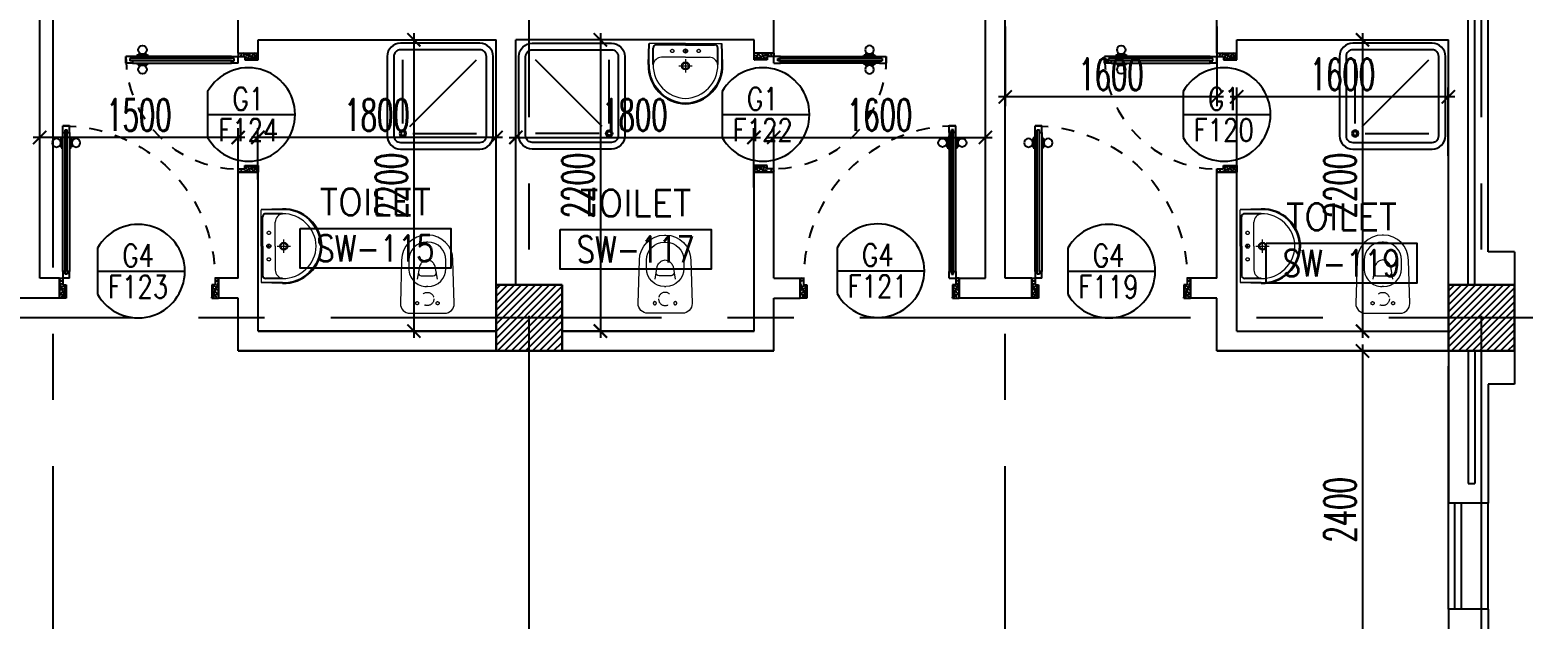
# Model space of a CAD drawing. Extents: x 276011.4 to 276105.3, y 57291.9 to 57371.4.
# Drawn here: x 276083.84 to 276095.13, y 57348.11 to 57352.56 of the extents above; entities that cross this region are included whole.
import ezdxf
from ezdxf.enums import TextEntityAlignment as Align

# ---------------------------------------------------------------- set-up
doc = ezdxf.new("R2010")
doc.units = 0
doc.header["$MEASUREMENT"] = 0
doc.header["$PDMODE"] = 34
for name, pattern in [('CENTERX2', [4, 2.5, -0.5, 0.5, -0.5]), ('DASHED', [0.75, 0.5, -0.25]), ('HIDDEN', [0.375, 0.25, -0.125]), ('HIDDEN2', [0.1875, 0.125, -0.0625])]:
    doc.linetypes.add(name, pattern=pattern)
doc.layers.get('0').update_dxf_attribs({"linetype": 'CONTINUOUS'})
doc.layers.get('DEFPOINTS').update_dxf_attribs({"linetype": 'CONTINUOUS'})
for name, color, linetype in [('AX-DIM', 4, 'CONTINUOUS'), ('AXES', 11, 'CENTERX2'), ('COL', 5, 'CONTINUOUS'), ('DIM', 4, 'CONTINUOUS'), ('DOOR', 7, 'CONTINUOUS'), ('DOOR-CR', 2, 'CONTINUOUS'), ('DOOR-NO', 3, 'CONTINUOUS'), ('FIX', 3, 'CONTINUOUS'), ('HAT', 8, 'CONTINUOUS'), ('INSUL', 4, 'CONTINUOUS'), ('RM-BOX', 4, 'CONTINUOUS'), ('RM-NAME', 2, 'CONTINUOUS'), ('RM-NO', 2, 'CONTINUOUS'), ('WALL', 2, 'CONTINUOUS'), ('WIN', 3, 'CONTINUOUS')]:
    doc.layers.add(name, color=color, linetype=linetype)
doc.styles.add('ROMANS', font='ROMANS.shx', dxfattribs={"width": 0.6})
doc.dimstyles.new('STANDARD in', dxfattribs={"dimtxt": 0.24, "dimasz": 0.1, "dimexe": 0.07, "dimexo": 0.05, "dimgap": 0.05, "dimtad": 1, "dimdec": 0, "dimlfac": 1000, "dimzin": 0, "dimdsep": 46, "dimtxsty": 'ROMANS', "dimblk": 'ARCHTICK', "dimcen": 0.05, "dimdle": 0.05, "dimclrd": 4, "dimclre": 4, "dimclrt": 2, "dimadec": 0, "dimazin": 0, "dimtfac": 1, "dimtdec": 0, "dimtmove": 2, "dimatfit": 3, "dimfxl": 0, "dimtolj": 1, "dimtzin": 0, "dimarcsym": 0})

# ---------------------------------------------------------------- blocks, each defined once
blk = doc.blocks.new('_ARCHTICK')
at = {"color": 0, "linetype": 'ByBlock', "const_width": 0.15}
blk.add_lwpolyline([(-0.5, -0.5), (0.5, 0.5)], dxfattribs=at)
blk = doc.blocks.new('*D595')
at = {"layer": 'AX-DIM', "color": 4, "lineweight": -2, "ltscale": 0.3}
for p, q in [((276095.015, 57370.011), (276100.34, 57370.011)), ((276095.065, 57369.361), (276095.065, 57370.081)), ((276100.29, 57333.883), (276100.29, 57370.081))]:
    blk.add_line(p, q, dxfattribs=at)
at = {"layer": 'DEFPOINTS', "color": 0, "ltscale": 0.3}
for p in [(276100.29, 57370.011), (276095.065, 57369.311), (276100.29, 57333.833)]:
    blk.add_point(p, dxfattribs=at)
at = {"layer": 'AX-DIM', "color": 4, "lineweight": -2, "ltscale": 0.3, "xscale": 0.1, "yscale": 0.1, "zscale": 0.1, "rotation": 180}
blk.add_blockref('_ARCHTICK', (276095.065, 57370.011), dxfattribs=at)
at = {"layer": 'AX-DIM', "color": 4, "lineweight": -2, "ltscale": 0.3, "xscale": 0.1, "yscale": 0.1, "zscale": 0.1}
blk.add_blockref('_ARCHTICK', (276100.29, 57370.011), dxfattribs=at)
at = {"layer": 'AX-DIM', "color": 2, "ltscale": 0.3, "insert": (276097.678, 57370.181), "char_height": 0.24, "attachment_point": 5, "style": 'ROMANS'}
blk.add_mtext('\\A1;5225', dxfattribs=at)
blk = doc.blocks.new('*D593')
at = {"layer": 'AX-DIM', "color": 4, "lineweight": -2, "ltscale": 0.3}
for p, q in [((276095.115, 57357.833), (276103.985, 57357.833)), ((276103.915, 57357.883), (276103.915, 57298.463)), ((276095.115, 57298.513), (276103.985, 57298.513))]:
    blk.add_line(p, q, dxfattribs=at)
at = {"layer": 'DEFPOINTS', "color": 0, "ltscale": 0.3}
for p in [(276095.065, 57357.833), (276095.065, 57298.513), (276103.915, 57298.513)]:
    blk.add_point(p, dxfattribs=at)
at = {"layer": 'AX-DIM', "color": 4, "lineweight": -2, "ltscale": 0.3, "xscale": 0.1, "yscale": 0.1, "zscale": 0.1}
for p, rotation in [((276103.915, 57357.833), 90), ((276103.915, 57298.513), 270)]:
    blk.add_blockref('_ARCHTICK', p, dxfattribs=dict(at, rotation=rotation))
at = {"layer": 'AX-DIM', "color": 2, "ltscale": 0.3, "insert": (276103.745, 57328.173), "char_height": 0.24, "attachment_point": 5, "rotation": 90, "style": 'ROMANS'}
blk.add_mtext('\\A1;59320', dxfattribs=at)
blk = doc.blocks.new('*X55')
at = {"color": 0}
for p, q in [((245929, 169932), (246386, 170390)), ((245929, 169985), (246333, 170390)), ((245929, 170038), (246280, 170390)), ((245929, 170091), (246227, 170390)), ((245929, 170144), (246174, 170390)), ((245929, 170197), (246121, 170390)), ((245929, 170250), (246068, 170390)), ((245929, 170303), (246015, 170390)), ((245929, 170357), (245962, 170390)), ((245939, 169890), (246429, 170379)), ((245992, 169890), (246429, 170326)), ((246045, 169890), (246429, 170273)), ((246098, 169890), (246429, 170220)), ((246151, 169890), (246429, 170167)), ((246204, 169890), (246429, 170114)), ((246257, 169890), (246429, 170061)), ((246310, 169890), (246429, 170008)), ((246363, 169890), (246429, 169955)), ((246416, 169890), (246429, 169902))]:
    blk.add_line(p, q, dxfattribs=at)
blk = doc.blocks.new('COL50')
at = {"layer": 'COL'}
blk.add_lwpolyline([(-250, 250), (-250, -250), (250, -250), (250, 250)], close=True, dxfattribs=at)
blk = doc.blocks.new('*X56')
at = {"color": 0}
for p, q in [((253129, 169920), (253599, 170390)), ((253129, 169973), (253545, 170390)), ((253129, 170026), (253492, 170390)), ((253129, 170079), (253439, 170390)), ((253129, 170132), (253386, 170390)), ((253129, 170185), (253333, 170390)), ((253129, 170238), (253280, 170390)), ((253129, 170291), (253227, 170390)), ((253129, 170344), (253174, 170390)), ((253152, 169890), (253629, 170367)), ((253205, 169890), (253629, 170314)), ((253258, 169890), (253629, 170261)), ((253311, 169890), (253629, 170208)), ((253364, 169890), (253629, 170155)), ((253417, 169890), (253629, 170102)), ((253470, 169890), (253629, 170049)), ((253523, 169890), (253629, 169996)), ((253576, 169890), (253629, 169942))]:
    blk.add_line(p, q, dxfattribs=at)
blk = doc.blocks.new('DOOR100')
at = {"layer": 'DOOR', "color": 0, "linetype": 'ByBlock'}
for p, q in [((-25, 1300), (-75, 1300)), ((-75, 1300), (-25, 1300)), ((-75, 1250), (-75, 1300)), ((-58, 1250), (-75, 1250)), ((-42, 1270), (-58, 1270)), ((-58, 1250), (-58, 1270)), ((-42, 1250), (-42, 1270)), ((-25, 1250), (-42, 1250)), ((-25, 1250), (-25, 1300)), ((-82, 1205), (-91, 1205)), ((-91, 1205), (-91, 1140)), ((-82, 1140), (-91, 1140)), ((-75, 1218), (-82, 1218)), ((-82, 1128), (-82, 1218)), ((-82, 1205), (-82, 1140)), ((-25, 1218), (-18, 1218)), ((-18, 1128), (-18, 1218)), ((-18, 1205), (-9, 1205)), ((-18, 1205), (-18, 1140)), ((-18, 1140), (-9, 1140)), ((-9, 1205), (-9, 1140)), ((-75, 1128), (-82, 1128)), ((-25, 1128), (-18, 1128)), ((-1200, 0), (-1200, 150)), ((-1200, 150), (-1175, 150)), ((-1200, 150), (-1200, 0)), ((-1175, 150), (-1175, 100)), ((-75, 200), (-58, 200)), ((-75, 150), (-75, 200)), ((-75, 150), (-25, 150)), ((-58, 200), (-58, 180)), ((-58, 180), (-42, 180)), ((-42, 200), (-25, 200)), ((-42, 180), (-42, 200)), ((-25, 200), (-25, 150)), ((0, 150), (-25, 150)), ((-25, 150), (-25, 100)), ((0, 150), (0, 0)), ((-1150, 0), (-1200, 0)), ((-1175, 100), (-1150, 100)), ((-1150, 100), (-1150, 0)), ((-50, 100), (-50, 0)), ((-25, 100), (-50, 100)), ((-50, 0), (0, 0))]:
    blk.add_line(p, q, dxfattribs=at)
at = {"layer": 'DOOR', "linetype": 'ByBlock'}
for p, q in [((-75, 1250), (-75, 200)), ((-58, 200), (-58, 1250)), ((-42, 200), (-42, 1250)), ((-25, 200), (-25, 1250)), ((0, 0), (0, 150))]:
    blk.add_line(p, q, dxfattribs=at)
at = {"layer": 'DOOR', "color": 9, "linetype": 'ByBlock'}
for p, q in [((-1150, 0), (-1200, 114)), ((-50, 0), (0, 114)), ((-1150, 0), (-1200, 40)), ((-1150, 0), (-1163, 100)), ((-50, 0), (-37, 100)), ((-50, 0), (0, 40))]:
    blk.add_line(p, q, dxfattribs=at)
at = {"layer": 'DOOR', "color": 0, "linetype": 'ByBlock'}
for centre in [(-124, 1173), (24, 1173)]:
    blk.add_circle(centre, 32.4, dxfattribs=at)
at = {"layer": 'DOOR', "linetype": 'HIDDEN', "ltscale": 0.5}
blk.add_arc((-25, 150), 1150, 90, 180.0001, dxfattribs=at)
at = {"layer": 'DOOR', "color": 9, "linetype": 'ByBlock'}
for centre, radius, start, end in [((-1150, 0), 154, 103.7142, 108.8947), ((-1150, 0), 134, 100.72, 111.8402), ((-50, 0), 134, 68.1598, 79.28), ((-50, 0), 154, 71.1053, 76.2858), ((-1150, 0), 94.4, 90, 121.9818), ((-1150, 0), 74.4, 90, 132.2236), ((-1150, 0), 54.4, 90, 156.7926), ((-1150, 0), 34.4, 90, 180), ((-1150, 0), 14.4, 90, 180), ((-50, 0), 94.4, 58.0182, 90), ((-50, 0), 74.4, 47.7764, 90), ((-50, 0), 54.4, 23.2074, 90), ((-50, 0), 34.4, 0, 90), ((-50, 0), 14.4, 0, 90), ((-50, 0), 114, 64.0838, 77.3774)]:
    blk.add_arc(centre, radius, start, end, dxfattribs=at)
blk = doc.blocks.new('DOOR90')
at = {"layer": 'DOOR', "color": 0, "linetype": 'ByBlock'}
for p, q in [((-150, 0), (-150, -25)), ((-150, 0), (0, 0)), ((0, -50), (0, 0)), ((-1000, -25), (-1000, -75)), ((-1000, -75), (-1000, -25)), ((-950, -25), (-1000, -25)), ((-950, -75), (-1000, -75)), ((-970, -42), (-970, -58)), ((-950, -42), (-970, -42)), ((-950, -58), (-970, -58)), ((-950, -25), (-950, -42)), ((-950, -58), (-950, -75)), ((-918, -25), (-918, -18)), ((-828, -18), (-918, -18)), ((-918, -75), (-918, -82)), ((-828, -82), (-918, -82)), ((-905, -18), (-905, -9)), ((-905, -9), (-840, -9)), ((-905, -18), (-840, -18)), ((-905, -82), (-905, -91)), ((-905, -82), (-840, -82)), ((-905, -91), (-840, -91)), ((-840, -18), (-840, -9)), ((-840, -82), (-840, -91)), ((-828, -25), (-828, -18)), ((-828, -75), (-828, -82)), ((-200, -42), (-200, -25)), ((-200, -25), (-150, -25)), ((-180, -42), (-200, -42)), ((-200, -75), (-200, -58)), ((-200, -58), (-180, -58)), ((-150, -75), (-200, -75)), ((-180, -58), (-180, -42)), ((-150, -75), (-150, -25)), ((-150, -25), (-100, -25)), ((-100, -25), (-100, -50)), ((-100, -50), (0, -50)), ((-150, -900), (-150, -875)), ((-150, -875), (-100, -875)), ((0, -900), (-150, -900)), ((-150, -900), (0, -900)), ((-100, -850), (0, -850)), ((-100, -875), (-100, -850)), ((0, -850), (0, -900))]:
    blk.add_line(p, q, dxfattribs=at)
at = {"layer": 'DOOR', "color": 9, "linetype": 'ByBlock'}
for p, q in [((0, -50), (-114, 0)), ((0, -50), (-40, 0)), ((0, -50), (-100, -37)), ((0, -850), (-114, -900)), ((0, -850), (-100, -863)), ((0, -850), (-40, -900))]:
    blk.add_line(p, q, dxfattribs=at)
at = {"layer": 'DOOR', "linetype": 'ByBlock'}
for p, q in [((-200, -25), (-950, -25)), ((-200, -42), (-950, -42)), ((-200, -58), (-950, -58)), ((-950, -75), (-200, -75))]:
    blk.add_line(p, q, dxfattribs=at)
at = {"layer": 'DOOR', "color": 0, "linetype": 'ByBlock'}
for centre in [(-873, 24), (-873, -124)]:
    blk.add_circle(centre, 32.4, dxfattribs=at)
at = {"layer": 'DOOR', "color": 9, "linetype": 'ByBlock'}
for centre, radius, start, end in [((0, -50), 154, 161.1053, 166.2858), ((0, -50), 134, 158.1598, 169.28), ((0, -50), 94.4, 148.0182, 180), ((0, -50), 74.4, 137.7764, 180), ((0, -50), 114, 154.0838, 167.3774), ((0, -50), 54.4, 113.2074, 180), ((0, -50), 34.4, 90, 180), ((0, -50), 14.4, 90, 180), ((0, -850), 154, 193.7142, 198.8947), ((0, -850), 134, 190.72, 201.8402), ((0, -850), 94.4, 180, 211.9818), ((0, -850), 74.4, 180, 222.2236), ((0, -850), 54.4, 180, 246.7926), ((0, -850), 34.4, 180, 270), ((0, -850), 14.4, 180, 270)]:
    blk.add_arc(centre, radius, start, end, dxfattribs=at)
at = {"layer": 'DOOR', "linetype": 'HIDDEN', "ltscale": 0.5}
blk.add_arc((-150, -25), 850, 180, 270, dxfattribs=at)
blk = doc.blocks.new('DD1')
at = {"layer": 'DOOR-CR'}
blk.add_line((-308, 0), (353, 0), dxfattribs=at)
blk.add_lwpolyline([(-308, -173, 3.820224), (-308, 173)], format="xyb", close=True, dxfattribs=at)
at = {"layer": 'DOOR-NO', "color": 255, "style": 'ROMANS', "width": 0.8}
for tag, p in [('G', (0, 184)), ('000', (0, -141))]:
    blk.add_attdef(tag, text='', height=204, dxfattribs=at).set_placement(p, align=Align.MIDDLE)
blk = doc.blocks.new('RM1')
at = {"layer": 'RM-BOX'}
blk.add_lwpolyline([(570, -200), (-570, -200), (-570, -500), (570, -500)], close=True, dxfattribs=at)
at = {"layer": 'RM-NAME', "style": 'ROMANS'}
for tag, p in [('ROOMNAME1', (0, 324)), ('ROOMNAME2', (0, 0))]:
    blk.add_attdef(tag, text='', height=200, dxfattribs=at).set_placement(p, align=Align.MIDDLE)
at = {"layer": 'RM-NO', "style": 'ROMANS', "width": 0.8}
blk.add_attdef('ROOMNO', text='', height=200, dxfattribs=at).set_placement((0, -350), align=Align.MIDDLE)
blk = doc.blocks.new('*D447')
at = {"layer": 'DEFPOINTS', "color": 0, "linetype": 'ByBlock', "ltscale": 0.3}
for p in [(276086.465, 57352.483), (276086.328, 57350.283), (276086.744, 57350.283)]:
    blk.add_point(p, dxfattribs=at)
at = {"layer": 'DIM', "color": 4, "linetype": 'ByBlock', "lineweight": -2, "ltscale": 0.3}
for p, q in [((276086.744, 57352.533), (276086.744, 57350.233)), ((276086.515, 57352.483), (276086.814, 57352.483)), ((276086.378, 57350.283), (276086.814, 57350.283))]:
    blk.add_line(p, q, dxfattribs=at)
at = {"layer": 'DIM', "color": 4, "linetype": 'ByBlock', "lineweight": -2, "ltscale": 0.3, "xscale": 0.1, "yscale": 0.1, "zscale": 0.1}
for p, rotation in [((276086.744, 57352.483), 90), ((276086.744, 57350.283), 270)]:
    blk.add_blockref('_ARCHTICK', p, dxfattribs=dict(at, rotation=rotation))
at = {"layer": 'DIM', "color": 2, "linetype": 'ByBlock', "ltscale": 0.3, "insert": (276086.574, 57351.383), "char_height": 0.24, "attachment_point": 5, "rotation": 90, "style": 'ROMANS'}
blk.add_mtext('\\A1;2200', dxfattribs=at)
blk = doc.blocks.new('*D446')
at = {"layer": 'DEFPOINTS', "color": 0, "linetype": 'ByBlock', "ltscale": 0.3}
for p in [(276085.565, 57351.746), (276085.565, 57351.378), (276087.365, 57351.378)]:
    blk.add_point(p, dxfattribs=at)
at = {"layer": 'DIM', "color": 4, "linetype": 'ByBlock', "lineweight": -2, "ltscale": 0.3}
for p, q in [((276087.415, 57351.746), (276085.515, 57351.746)), ((276085.565, 57351.428), (276085.565, 57351.816)), ((276087.365, 57351.428), (276087.365, 57351.816))]:
    blk.add_line(p, q, dxfattribs=at)
at = {"layer": 'DIM', "color": 4, "linetype": 'ByBlock', "lineweight": -2, "ltscale": 0.3, "xscale": 0.1, "yscale": 0.1, "zscale": 0.1, "rotation": 180}
blk.add_blockref('_ARCHTICK', (276085.565, 57351.746), dxfattribs=at)
at = {"layer": 'DIM', "color": 4, "linetype": 'ByBlock', "lineweight": -2, "ltscale": 0.3, "xscale": 0.1, "yscale": 0.1, "zscale": 0.1}
blk.add_blockref('_ARCHTICK', (276087.365, 57351.746), dxfattribs=at)
at = {"layer": 'DIM', "color": 2, "linetype": 'ByBlock', "ltscale": 0.3, "insert": (276086.465, 57351.916), "char_height": 0.24, "attachment_point": 5, "style": 'ROMANS'}
blk.add_mtext('\\A1;1800', dxfattribs=at)
blk = doc.blocks.new('*D445')
at = {"layer": 'DEFPOINTS', "color": 0, "linetype": 'ByBlock', "ltscale": 0.3}
for p in [(276083.915, 57351.745), (276083.915, 57351.342), (276085.415, 57351.342)]:
    blk.add_point(p, dxfattribs=at)
at = {"layer": 'DIM', "color": 4, "linetype": 'ByBlock', "lineweight": -2, "ltscale": 0.3}
for p, q in [((276085.465, 57351.745), (276083.865, 57351.745)), ((276083.915, 57351.392), (276083.915, 57351.815)), ((276085.415, 57351.392), (276085.415, 57351.815))]:
    blk.add_line(p, q, dxfattribs=at)
at = {"layer": 'DIM', "color": 4, "linetype": 'ByBlock', "lineweight": -2, "ltscale": 0.3, "xscale": 0.1, "yscale": 0.1, "zscale": 0.1, "rotation": 180}
blk.add_blockref('_ARCHTICK', (276083.915, 57351.745), dxfattribs=at)
at = {"layer": 'DIM', "color": 4, "linetype": 'ByBlock', "lineweight": -2, "ltscale": 0.3, "xscale": 0.1, "yscale": 0.1, "zscale": 0.1}
blk.add_blockref('_ARCHTICK', (276085.415, 57351.745), dxfattribs=at)
at = {"layer": 'DIM', "color": 2, "linetype": 'ByBlock', "ltscale": 0.3, "insert": (276084.665, 57351.915), "char_height": 0.24, "attachment_point": 5, "style": 'ROMANS'}
blk.add_mtext('\\A1;1500', dxfattribs=at)
blk = doc.blocks.new('*D442')
at = {"layer": 'DEFPOINTS', "color": 0, "linetype": 'ByBlock', "ltscale": 0.3}
for p in [(276089.315, 57352.483), (276088.154, 57350.283), (276089.315, 57350.283)]:
    blk.add_point(p, dxfattribs=at)
at = {"layer": 'DIM', "color": 4, "linetype": 'ByBlock', "lineweight": -2, "ltscale": 0.3}
for p, q in [((276088.154, 57352.533), (276088.154, 57350.233)), ((276089.265, 57352.483), (276088.084, 57352.483)), ((276089.265, 57350.283), (276088.084, 57350.283))]:
    blk.add_line(p, q, dxfattribs=at)
at = {"layer": 'DIM', "color": 4, "linetype": 'ByBlock', "lineweight": -2, "ltscale": 0.3, "xscale": 0.1, "yscale": 0.1, "zscale": 0.1}
for p, rotation in [((276088.154, 57352.483), 90), ((276088.154, 57350.283), 270)]:
    blk.add_blockref('_ARCHTICK', p, dxfattribs=dict(at, rotation=rotation))
at = {"layer": 'DIM', "color": 2, "linetype": 'ByBlock', "ltscale": 0.3, "insert": (276087.984, 57351.383), "char_height": 0.24, "attachment_point": 5, "rotation": 90, "style": 'ROMANS'}
blk.add_mtext('\\A1;2200', dxfattribs=at)
blk = doc.blocks.new('*D441')
at = {"layer": 'DEFPOINTS', "color": 0, "linetype": 'ByBlock', "ltscale": 0.3}
for p in [(276089.315, 57351.746), (276087.515, 57351.317), (276089.315, 57351.317)]:
    blk.add_point(p, dxfattribs=at)
at = {"layer": 'DIM', "color": 4, "linetype": 'ByBlock', "lineweight": -2, "ltscale": 0.3}
for p, q in [((276087.465, 57351.746), (276089.365, 57351.746)), ((276087.515, 57351.367), (276087.515, 57351.816)), ((276089.315, 57351.367), (276089.315, 57351.816))]:
    blk.add_line(p, q, dxfattribs=at)
at = {"layer": 'DIM', "color": 4, "linetype": 'ByBlock', "lineweight": -2, "ltscale": 0.3, "xscale": 0.1, "yscale": 0.1, "zscale": 0.1, "rotation": 180}
blk.add_blockref('_ARCHTICK', (276087.515, 57351.746), dxfattribs=at)
at = {"layer": 'DIM', "color": 4, "linetype": 'ByBlock', "lineweight": -2, "ltscale": 0.3, "xscale": 0.1, "yscale": 0.1, "zscale": 0.1}
blk.add_blockref('_ARCHTICK', (276089.315, 57351.746), dxfattribs=at)
at = {"layer": 'DIM', "color": 2, "linetype": 'ByBlock', "ltscale": 0.3, "insert": (276088.415, 57351.916), "char_height": 0.24, "attachment_point": 5, "style": 'ROMANS'}
blk.add_mtext('\\A1;1800', dxfattribs=at)
blk = doc.blocks.new('*D440')
at = {"layer": 'DEFPOINTS', "color": 0, "linetype": 'ByBlock', "ltscale": 0.3}
for p in [(276091.065, 57351.746), (276089.465, 57351.353), (276091.065, 57351.353)]:
    blk.add_point(p, dxfattribs=at)
at = {"layer": 'DIM', "color": 4, "linetype": 'ByBlock', "lineweight": -2, "ltscale": 0.3}
for p, q in [((276089.415, 57351.746), (276091.115, 57351.746)), ((276089.465, 57351.403), (276089.465, 57351.816)), ((276091.065, 57351.403), (276091.065, 57351.816))]:
    blk.add_line(p, q, dxfattribs=at)
at = {"layer": 'DIM', "color": 4, "linetype": 'ByBlock', "lineweight": -2, "ltscale": 0.3, "xscale": 0.1, "yscale": 0.1, "zscale": 0.1, "rotation": 180}
blk.add_blockref('_ARCHTICK', (276089.465, 57351.746), dxfattribs=at)
at = {"layer": 'DIM', "color": 4, "linetype": 'ByBlock', "lineweight": -2, "ltscale": 0.3, "xscale": 0.1, "yscale": 0.1, "zscale": 0.1}
blk.add_blockref('_ARCHTICK', (276091.065, 57351.746), dxfattribs=at)
at = {"layer": 'DIM', "color": 2, "linetype": 'ByBlock', "ltscale": 0.3, "insert": (276090.265, 57351.916), "char_height": 0.24, "attachment_point": 5, "style": 'ROMANS'}
blk.add_mtext('\\A1;1600', dxfattribs=at)
blk = doc.blocks.new('*D437')
at = {"layer": 'DEFPOINTS', "color": 0, "linetype": 'ByBlock', "ltscale": 0.3}
for p in [(276093.542, 57352.483), (276093.454, 57350.283), (276093.916, 57350.283)]:
    blk.add_point(p, dxfattribs=at)
at = {"layer": 'DIM', "color": 4, "linetype": 'ByBlock', "lineweight": -2, "ltscale": 0.3}
for p, q in [((276093.916, 57352.533), (276093.916, 57350.233)), ((276093.592, 57352.483), (276093.986, 57352.483)), ((276093.504, 57350.283), (276093.986, 57350.283))]:
    blk.add_line(p, q, dxfattribs=at)
at = {"layer": 'DIM', "color": 4, "linetype": 'ByBlock', "lineweight": -2, "ltscale": 0.3, "xscale": 0.1, "yscale": 0.1, "zscale": 0.1}
for p, rotation in [((276093.916, 57352.483), 90), ((276093.916, 57350.283), 270)]:
    blk.add_blockref('_ARCHTICK', p, dxfattribs=dict(at, rotation=rotation))
at = {"layer": 'DIM', "color": 2, "linetype": 'ByBlock', "ltscale": 0.3, "insert": (276093.746, 57351.383), "char_height": 0.24, "attachment_point": 5, "rotation": 90, "style": 'ROMANS'}
blk.add_mtext('\\A1;2200', dxfattribs=at)
blk = doc.blocks.new('*D436')
at = {"layer": 'DEFPOINTS', "color": 0, "linetype": 'ByBlock', "ltscale": 0.3}
for p in [(276092.965, 57352.052), (276094.565, 57351.558), (276092.965, 57351.382)]:
    blk.add_point(p, dxfattribs=at)
at = {"layer": 'DIM', "color": 4, "linetype": 'ByBlock', "lineweight": -2, "ltscale": 0.3}
for p, q in [((276094.615, 57352.052), (276092.915, 57352.052)), ((276092.965, 57351.432), (276092.965, 57352.122)), ((276094.565, 57351.608), (276094.565, 57352.122))]:
    blk.add_line(p, q, dxfattribs=at)
at = {"layer": 'DIM', "color": 4, "linetype": 'ByBlock', "lineweight": -2, "ltscale": 0.3, "xscale": 0.1, "yscale": 0.1, "zscale": 0.1, "rotation": 180}
blk.add_blockref('_ARCHTICK', (276092.965, 57352.052), dxfattribs=at)
at = {"layer": 'DIM', "color": 4, "linetype": 'ByBlock', "lineweight": -2, "ltscale": 0.3, "xscale": 0.1, "yscale": 0.1, "zscale": 0.1}
blk.add_blockref('_ARCHTICK', (276094.565, 57352.052), dxfattribs=at)
at = {"layer": 'DIM', "color": 2, "linetype": 'ByBlock', "ltscale": 0.3, "insert": (276093.765, 57352.222), "char_height": 0.24, "attachment_point": 5, "style": 'ROMANS'}
blk.add_mtext('\\A1;1600', dxfattribs=at)
blk = doc.blocks.new('*D435')
at = {"layer": 'DEFPOINTS', "color": 0, "linetype": 'ByBlock', "ltscale": 0.3}
for p in [(276091.215, 57352.633), (276092.815, 57352.633), (276091.215, 57352.052)]:
    blk.add_point(p, dxfattribs=at)
at = {"layer": 'DIM', "color": 4, "linetype": 'ByBlock', "lineweight": -2, "ltscale": 0.3}
for p, q in [((276091.215, 57352.583), (276091.215, 57351.982)), ((276092.815, 57352.583), (276092.815, 57351.982)), ((276092.865, 57352.052), (276091.165, 57352.052))]:
    blk.add_line(p, q, dxfattribs=at)
at = {"layer": 'DIM', "color": 4, "linetype": 'ByBlock', "lineweight": -2, "ltscale": 0.3, "xscale": 0.1, "yscale": 0.1, "zscale": 0.1, "rotation": 180}
blk.add_blockref('_ARCHTICK', (276091.215, 57352.052), dxfattribs=at)
at = {"layer": 'DIM', "color": 4, "linetype": 'ByBlock', "lineweight": -2, "ltscale": 0.3, "xscale": 0.1, "yscale": 0.1, "zscale": 0.1}
blk.add_blockref('_ARCHTICK', (276092.815, 57352.052), dxfattribs=at)
at = {"layer": 'DIM', "color": 2, "linetype": 'ByBlock', "ltscale": 0.3, "insert": (276092.015, 57352.222), "char_height": 0.24, "attachment_point": 5, "style": 'ROMANS'}
blk.add_mtext('\\A1;1600', dxfattribs=at)
blk = doc.blocks.new('*D434')
at = {"layer": 'DEFPOINTS', "color": 0, "linetype": 'ByBlock', "ltscale": 0.3}
for p in [(276092.815, 57350.133), (276093.581, 57347.733), (276093.916, 57347.733)]:
    blk.add_point(p, dxfattribs=at)
at = {"layer": 'DIM', "color": 4, "linetype": 'ByBlock', "lineweight": -2, "ltscale": 0.3}
for p, q in [((276092.865, 57350.133), (276093.986, 57350.133)), ((276093.916, 57350.183), (276093.916, 57347.683)), ((276093.631, 57347.733), (276093.986, 57347.733))]:
    blk.add_line(p, q, dxfattribs=at)
at = {"layer": 'DIM', "color": 4, "linetype": 'ByBlock', "lineweight": -2, "ltscale": 0.3, "xscale": 0.1, "yscale": 0.1, "zscale": 0.1}
for p, rotation in [((276093.916, 57350.133), 90), ((276093.916, 57347.733), 270)]:
    blk.add_blockref('_ARCHTICK', p, dxfattribs=dict(at, rotation=rotation))
at = {"layer": 'DIM', "color": 2, "linetype": 'ByBlock', "ltscale": 0.3, "insert": (276093.746, 57348.933), "char_height": 0.24, "attachment_point": 5, "rotation": 90, "style": 'ROMANS'}
blk.add_mtext('\\A1;2400', dxfattribs=at)
blk = doc.blocks.new('LAV1')
at = {"layer": 'FIX', "linetype": 'DASHED', "lineweight": 20, "ltscale": 0.05}
for p, q in [((0, 170), (0, 270)), ((0, 170), (0, 270)), ((50, 220), (-50, 220))]:
    blk.add_line(p, q, dxfattribs=at)
at = {"layer": 'FIX', "linetype": 'ByBlock', "ltscale": 0.3}
for p, q in [((-280, 210), (-275, 50)), ((-245, 210), (-245, 85)), ((245, 210), (245, 85)), ((280, 210), (275, 50)), ((0, 60), (-220, 60)), ((0, 60), (220, 60))]:
    blk.add_line(p, q, dxfattribs=at)
at = {"layer": 'FIX', "linetype": 'Continuous', "lineweight": 20}
for p, q in [((-275, 210), (-275, 50)), ((0, 155), (-181, 155)), ((0, 155), (181, 155)), ((275, 210), (275, 50)), ((0, 50), (-275, 50)), ((0, 50), (-252, 50)), ((0, 50), (252, 50)), ((0, 50), (275, 50))]:
    blk.add_line(p, q, dxfattribs=at)
at = {"layer": 'FIX', "lineweight": 20}
for p, q in [((0, 92), (0, 123)), ((16, 107), (-15, 107))]:
    blk.add_line(p, q, dxfattribs=at)
for centre, radius in [((0, 220), 29.5), ((0, 220), 22.5), ((0, 107), 15.5)]:
    blk.add_circle(centre, radius, dxfattribs=at)
at = {"layer": 'FIX', "linetype": 'HIDDEN', "lineweight": 20, "ltscale": 0.05}
for centre in [(-100, 107), (100, 107)]:
    blk.add_circle(centre, 12.4, dxfattribs=at)
at = {"layer": 'FIX', "linetype": 'ByBlock', "ltscale": 0.3}
for centre, radius, start, end in [((7, 220), 287, 91.3776, 182.0064), ((-7, 220), 287, 357.9936, 88.6224), ((-220, 85), 24.9, 179.7021, 269.9486), ((220, 85), 24.9, 270.0514, 0.2979)]:
    blk.add_arc(centre, radius, start, end, dxfattribs=at)
at = {"layer": 'FIX', "linetype": 'Continuous', "lineweight": 20}
for centre, radius, start, end in [((8, 217), 283, 91.6988, 181.351), ((8, 212), 253, 91.7328, 180.4884), ((-8, 217), 283, 358.649, 88.3012), ((-8, 212), 253, 359.5116, 88.2672), ((-179, 222), 66.9, 190.2006, 268.0786), ((179, 222), 66.9, 271.9214, 349.7994)]:
    blk.add_arc(centre, radius, start, end, dxfattribs=at)
blk = doc.blocks.new('SHR1')
at = {"layer": 'FIX'}
for p, q in [((-196, 196), (-700, 700)), ((-143, 218), (-143, 700)), ((-218, 143), (-700, 143))]:
    blk.add_line(p, q, dxfattribs=at)
for points in [[(-825, 125), (-825, 725, -0.414214), (-725, 825), (-125, 825, -0.414214), (-25, 725), (-25, 125, -0.414214), (-125, 25), (-725, 25, -0.414214)], [(-775, 125), (-775, 725, -0.414214), (-725, 775), (-125, 775, -0.414214), (-75, 725), (-75, 125, -0.414214), (-125, 75), (-725, 75, -0.414214)]]:
    blk.add_lwpolyline(points, format="xyb", close=True, dxfattribs=at)
for radius in [25, 15]:
    blk.add_circle((-143, 143), radius, dxfattribs=at)
blk = doc.blocks.new('WC1')
at = {"layer": 'FIX', "lineweight": 20}
for p, q in [((-210, 204), (-538, 194)), ((-475, 141), (-538, 141)), ((-727, 5), (-727, -5)), ((-674, 5), (-674, -5)), ((-534, 24), (-540, 0)), ((-540, 0), (-534, -24)), ((-395, 76), (-490, 60)), ((-339, 5), (-339, -5)), ((-490, -60), (-395, -76)), ((-538, -141), (-475, -141)), ((-538, -194), (-210, -204))]:
    blk.add_line(p, q, dxfattribs=at)
at = {"layer": 'FIX', "linetype": 'Continuous', "lineweight": 20}
blk.add_line((-420, -47), (-420, 45), dxfattribs=at)
at = {"layer": 'FIX', "lineweight": 20}
blk.add_lwpolyline([(-213, -204), (-210, -204, 0.414214), (-137, -131), (-137, 0), (-137, 131, 0.414214), (-210, 204)], format="xyb", dxfattribs=at)
at = {"layer": 'FIX', "linetype": 'HIDDEN2', "lineweight": 20, "ltscale": 0.3}
blk.add_circle((-245, 0), 49.8, dxfattribs=at)
at = {"layer": 'FIX', "linetype": 'HIDDEN', "lineweight": 20, "ltscale": 0.05}
for centre in [(-213, 78), (-213, -77)]:
    blk.add_circle(centre, 11.6, dxfattribs=at)
at = {"layer": 'FIX', "lineweight": 20}
for centre, radius, start, end in [((-538, 5), 189, 90, 180), ((-538, 5), 136, 90, 180), ((-475, 5), 136, 360, 90), ((-473, -7), 68.2, 128.9242, 152.8468), ((-464, -18), 82, 108.496, 128.9242), ((-538, -5), 189, 180, 270), ((-538, -5), 136, 180, 270), ((-473, 7), 68.2, 207.1532, 231.0758), ((-464, 18), 82, 231.0758, 251.504), ((-475, -5), 136, 270, 0)]:
    blk.add_arc(centre, radius, start, end, dxfattribs=at)
at = {"layer": 'FIX', "linetype": 'Continuous', "lineweight": 20}
for centre, start, end in [((-443, 46), 357.6662, 91.6121), ((-442, -46), 268.3879, 2.3338)]:
    blk.add_arc(centre, 22.3, start, end, dxfattribs=at)

msp = doc.modelspace()

# ---------------------------------------------------------------- linework, layer by layer
at = {"layer": 'AXES'}
for p, q in [((276087.6155, 57291.8986), (276087.6155, 57370.7113)), ((276094.8155, 57291.8986), (276094.8155, 57370.7113)), ((276084.0155, 57298.7629), (276084.0155, 57357.5829)), ((276091.2155, 57298.7629), (276091.2155, 57357.5329)), ((276104.6155, 57350.3829), (276052.5255, 57350.3829))]:
    msp.add_line(p, q, dxfattribs=at)
at = {"layer": 'INSUL'}
for p, q in [((276094.7155, 57350.6329), (276094.7155, 57357.3329)), ((276094.7655, 57350.6329), (276094.7655, 57357.3329)), ((276094.7155, 57350.1329), (276094.7155, 57349.1329)), ((276094.7655, 57350.1329), (276094.7655, 57349.1329)), ((276094.7155, 57349.1329), (276094.7655, 57349.1329))]:
    msp.add_line(p, q, dxfattribs=at)
at = {"layer": 'WALL'}
for p, q in [((276083.9155, 57350.6829), (276083.9155, 57357.3329)), ((276091.0655, 57350.6829), (276091.0655, 57357.3329)), ((276091.2155, 57350.6829), (276091.2155, 57357.3329)), ((276094.8655, 57350.8829), (276094.8655, 57353.8829)), ((276085.4155, 57352.3829), (276085.4155, 57352.6329)), ((276089.4655, 57352.3829), (276089.4655, 57352.6329)), ((276092.8155, 57352.3829), (276092.8155, 57352.6329)), ((276085.5655, 57352.4829), (276087.3655, 57352.4829)), ((276085.5655, 57352.3829), (276085.5655, 57352.4829)), ((276087.3655, 57350.6329), (276087.3655, 57352.4829)), ((276087.5155, 57350.6329), (276087.5155, 57352.4829)), ((276089.3155, 57352.4829), (276087.5155, 57352.4829)), ((276089.3155, 57352.3829), (276089.3155, 57352.4829)), ((276092.9655, 57352.4829), (276094.5655, 57352.4829)), ((276092.9655, 57352.3829), (276092.9655, 57352.4829)), ((276094.5655, 57350.6329), (276094.5655, 57352.4829)), ((276085.4155, 57352.3829), (276085.5655, 57352.3829)), ((276089.4655, 57352.3829), (276089.3155, 57352.3829)), ((276092.8155, 57352.3829), (276092.9655, 57352.3829)), ((276085.4155, 57351.4829), (276085.5655, 57351.4829)), ((276085.4155, 57350.6829), (276085.4155, 57351.4829)), ((276085.5655, 57350.2829), (276085.5655, 57351.4829)), ((276089.3155, 57350.2829), (276089.3155, 57351.4829)), ((276089.4655, 57351.4829), (276089.3155, 57351.4829)), ((276089.4655, 57350.6829), (276089.4655, 57351.4829)), ((276092.8155, 57351.4829), (276092.9655, 57351.4829)), ((276092.8155, 57350.6829), (276092.8155, 57351.4829)), ((276092.9655, 57350.2829), (276092.9655, 57351.4829)), ((276095.0655, 57350.8829), (276094.8655, 57350.8829)), ((276095.0655, 57350.8829), (276095.0655, 57349.8829)), ((276085.4155, 57350.1329), (276085.4155, 57350.5329)), ((276089.4655, 57350.1329), (276089.4655, 57350.5329)), ((276092.8155, 57350.1329), (276092.8155, 57350.5329)), ((276094.5655, 57350.1329), (276094.5655, 57348.9829)), ((276094.5655, 57348.9829), (276094.5655, 57350.0173)), ((276094.8655, 57349.8829), (276094.8655, 57348.9829)), ((276095.0655, 57349.8829), (276094.8655, 57349.8829)), ((276094.8655, 57348.9829), (276094.5655, 57348.9829)), ((276094.5655, 57348.1829), (276094.5655, 57347.7329)), ((276094.8655, 57348.1829), (276094.5655, 57348.1829)), ((276094.8155, 57348.1829), (276094.5655, 57348.1829)), ((276094.8655, 57348.1829), (276094.5655, 57348.1829)), ((276094.8655, 57348.1829), (276094.7655, 57348.1829)), ((276094.8655, 57348.1829), (276094.8155, 57348.1829)), ((276094.8655, 57348.1829), (276094.8655, 57345.3825))]:
    msp.add_line(p, q, dxfattribs=at)
at = {"layer": 'WALL', "linetype": 'ByBlock'}
for p, q in [((276084.0655, 57350.6829), (276083.9155, 57350.6829)), ((276085.4155, 57350.6829), (276085.2655, 57350.6829)), ((276089.4655, 57350.6829), (276089.6655, 57350.6829)), ((276090.8655, 57350.6829), (276091.0655, 57350.6829)), ((276091.4155, 57350.6829), (276091.2155, 57350.6829)), ((276092.8155, 57350.6829), (276092.6155, 57350.6829)), ((276084.0655, 57350.5329), (276083.6155, 57350.5329)), ((276085.4155, 57350.5329), (276085.2655, 57350.5329)), ((276089.4655, 57350.5329), (276089.6655, 57350.5329)), ((276091.4155, 57350.5329), (276090.8655, 57350.5329)), ((276092.8155, 57350.5329), (276092.6155, 57350.5329)), ((276087.3655, 57350.2829), (276085.5655, 57350.2829)), ((276085.5655, 57350.2829), (276087.3655, 57350.2829)), ((276085.5655, 57350.2829), (276087.3655, 57350.2829)), ((276087.8618, 57350.2829), (276089.3155, 57350.2829)), ((276087.8618, 57350.2829), (276089.3155, 57350.2829)), ((276089.3155, 57350.2829), (276087.8618, 57350.2829)), ((276089.3155, 57350.2829), (276087.8618, 57350.2829)), ((276092.9655, 57350.2829), (276094.5655, 57350.2829)), ((276092.9655, 57350.2829), (276094.5655, 57350.2829)), ((276087.3655, 57350.1329), (276085.4155, 57350.1329)), ((276087.3655, 57350.1329), (276085.4155, 57350.1329)), ((276085.4155, 57350.1329), (276087.3655, 57350.1329)), ((276087.8618, 57350.1329), (276089.4655, 57350.1329)), ((276087.8618, 57350.1329), (276089.4655, 57350.1329)), ((276089.4655, 57350.1329), (276087.8618, 57350.1329)), ((276094.5905, 57350.1329), (276092.8155, 57350.1329)), ((276094.5905, 57350.1329), (276092.8155, 57350.1329)), ((276092.8155, 57350.1329), (276094.5905, 57350.1329))]:
    msp.add_line(p, q, dxfattribs=at)
at = {"layer": 'WALL', "color": 2, "linetype": 'ByBlock'}
for p, q in [((276084.0655, 57350.5329), (276084.0655, 57350.6829)), ((276085.2655, 57350.5329), (276085.2655, 57350.6829)), ((276089.6655, 57350.5329), (276089.6655, 57350.6829)), ((276090.8655, 57350.5329), (276090.8655, 57350.6829)), ((276091.4155, 57350.5329), (276091.4155, 57350.6829)), ((276092.6155, 57350.5329), (276092.6155, 57350.6829))]:
    msp.add_line(p, q, dxfattribs=at)
at = {"layer": 'WALL', "linetype": 'ByBlock', "ltscale": 0.3}
for points in [[(276087.8655, 57350.6329), (276087.3655, 57350.6329), (276087.3655, 57350.1329), (276087.8655, 57350.1329)], [(276095.0655, 57350.6329), (276094.5655, 57350.6329), (276094.5655, 57350.1329), (276095.0655, 57350.1329)]]:
    msp.add_lwpolyline(points, close=True, dxfattribs=at)
at = {"layer": 'WIN'}
for p, q in [((276094.5655, 57348.1829), (276094.5655, 57348.9829)), ((276094.5655, 57348.9815), (276094.5655, 57348.9829)), ((276094.6155, 57348.1829), (276094.6155, 57348.9829)), ((276094.6155, 57348.1829), (276094.6155, 57348.9829)), ((276094.6655, 57348.1829), (276094.6655, 57348.9829)), ((276094.8655, 57348.1829), (276094.8655, 57348.9829)), ((276094.8655, 57348.9815), (276094.8655, 57348.9829)), ((276094.5655, 57348.1829), (276094.5655, 57348.1833)), ((276094.8155, 57348.1829), (276094.8155, 57348.1833)), ((276094.8655, 57348.1829), (276094.8655, 57348.1833))]:
    msp.add_line(p, q, dxfattribs=at)

# ---------------------------------------------------------------- block references
at = {"layer": 'COL', "xscale": -0.001, "yscale": 0.001, "zscale": 0.001}
for p in [(276087.6155, 57350.3829), (276094.8155, 57350.3829)]:
    msp.add_blockref('COL50', p, dxfattribs=at)
at = {"layer": 'DOOR', "color": 0, "linetype": 'ByBlock', "yscale": 0.001, "zscale": 0.001}
for name, p, xscale in [('DOOR90', (276085.5655, 57352.3829), 0.001), ('DOOR90', (276089.3155, 57352.3829), -0.001), ('DOOR90', (276092.9655, 57352.3829), 0.001), ('DOOR100', (276084.0655, 57350.5329), -0.001), ('DOOR100', (276090.8655, 57350.5329), 0.001), ('DOOR100', (276091.4155, 57350.5329), -0.001)]:
    msp.add_blockref(name, p, dxfattribs=dict(at, xscale=xscale))
at = {"layer": 'DOOR-NO'}
ref = msp.add_blockref('DD1', (276085.4925, 57351.9192), dxfattribs=dict(at, xscale=0.001, yscale=0.001, zscale=0.001))
ref.add_attrib('G', 'G1', dxfattribs={"height": 0.17, "style": 'ROMANS', "width": 0.8}).set_placement((276085.4925, 57352.0372), align=Align.MIDDLE)
ref.add_attrib('000', 'F124', dxfattribs={"height": 0.17, "style": 'ROMANS', "width": 0.8}).set_placement((276085.4925, 57351.8014), align=Align.MIDDLE)
ref = msp.add_blockref('DD1', (276089.3819, 57351.9192), dxfattribs=dict(at, xscale=0.001, yscale=0.001, zscale=0.001))
ref.add_attrib('G', 'G1', dxfattribs={"height": 0.17, "style": 'ROMANS', "width": 0.8}).set_placement((276089.3819, 57352.0372), align=Align.MIDDLE)
ref.add_attrib('000', 'F122', dxfattribs={"height": 0.17, "style": 'ROMANS', "width": 0.8}).set_placement((276089.3819, 57351.8014), align=Align.MIDDLE)
ref = msp.add_blockref('DD1', (276092.8677, 57351.9192), dxfattribs=dict(at, xscale=0.001, yscale=0.001, zscale=0.001))
ref.add_attrib('G', 'G1', dxfattribs={"height": 0.17, "style": 'ROMANS', "width": 0.8}).set_placement((276092.8677, 57352.0372), align=Align.MIDDLE)
ref.add_attrib('000', 'F120', dxfattribs={"height": 0.17, "style": 'ROMANS', "width": 0.8}).set_placement((276092.8677, 57351.8014), align=Align.MIDDLE)
ref = msp.add_blockref('DD1', (276084.6594, 57350.7358), dxfattribs=dict(at, xscale=0.001, yscale=0.001, zscale=0.001))
ref.add_attrib('G', 'G4', dxfattribs={"height": 0.17, "style": 'ROMANS', "width": 0.8}).set_placement((276084.6594, 57350.8537), align=Align.MIDDLE)
ref.add_attrib('000', 'F123', dxfattribs={"height": 0.17, "style": 'ROMANS', "width": 0.8}).set_placement((276084.6594, 57350.6179), align=Align.MIDDLE)
ref = msp.add_blockref('DD1', (276090.2511, 57350.7395), dxfattribs=dict(at, xscale=0.001, yscale=0.001, zscale=0.001))
ref.add_attrib('G', 'G4', dxfattribs={"height": 0.17, "style": 'ROMANS', "width": 0.8}).set_placement((276090.2511, 57350.8575), align=Align.MIDDLE)
ref.add_attrib('000', 'F121', dxfattribs={"height": 0.17, "style": 'ROMANS', "width": 0.8}).set_placement((276090.2511, 57350.6217), align=Align.MIDDLE)
ref = msp.add_blockref('DD1', (276091.9966, 57350.7358), dxfattribs=dict(at, xscale=0.001, yscale=0.001, zscale=0.001))
ref.add_attrib('G', 'G4', dxfattribs={"height": 0.17, "style": 'ROMANS', "width": 0.8}).set_placement((276091.9966, 57350.8537), align=Align.MIDDLE)
ref.add_attrib('000', 'F119', dxfattribs={"height": 0.17, "style": 'ROMANS', "width": 0.8}).set_placement((276091.9966, 57350.6179), align=Align.MIDDLE)
at = {"layer": 'FIX', "yscale": 0.001, "zscale": 0.001}
for p, xscale in [((276086.5175, 57351.6329), -0.001), ((276088.3635, 57351.6329), 0.001), ((276093.7175, 57351.6329), -0.001)]:
    msp.add_blockref('SHR1', p, dxfattribs=dict(at, xscale=xscale))
for name, p, xscale, rotation in [('LAV1', (276088.7975, 57352.5059), 0.001, 180), ('LAV1', (276085.5405, 57350.9249), 0.001, 270), ('LAV1', (276092.9405, 57350.9249), 0.001, 270), ('WC1', (276086.8455, 57350.2809), 0.001, 270), ('WC1', (276088.6435, 57350.2809), -0.001, 90)]:
    msp.add_blockref(name, p, dxfattribs=dict(at, xscale=xscale, rotation=rotation))
at = {"layer": 'FIX', "color": 7, "linetype": 'ByBlock', "ltscale": 0.3, "xscale": 0.001, "yscale": 0.001, "zscale": 0.001, "rotation": 270}
msp.add_blockref('WC1', (276094.0695, 57350.2809), dxfattribs=at)
at = {"layer": 'HAT', "xscale": 0.001, "yscale": 0.001, "zscale": 0.001}
for name in ['*X55', '*X56']:
    msp.add_blockref(name, (275841.4369, 57180.2432), dxfattribs=at)
at = {"layer": 'RM-NAME'}
ref = msp.add_blockref('RM1', (276086.453, 57351.2586), dxfattribs=dict(at, xscale=-0.001, yscale=0.001, zscale=0.001))
ref.add_attrib('ROOMNO', 'SW-115', dxfattribs={"layer": 'RM-NO', "height": 0.2, "style": 'ROMANS', "width": 0.8}).set_placement((276086.453, 57350.9086), align=Align.MIDDLE)
ref.add_attrib('ROOMNAME2', 'TOILET', dxfattribs={"height": 0.2, "style": 'ROMANS'}).set_placement((276086.453, 57351.2586), align=Align.MIDDLE)
ref = msp.add_blockref('RM1', (276088.421, 57351.2501), dxfattribs=dict(at, xscale=-0.001, yscale=0.001, zscale=0.001))
ref.add_attrib('ROOMNO', 'SW-117', dxfattribs={"layer": 'RM-NO', "height": 0.2, "style": 'ROMANS', "width": 0.8}).set_placement((276088.421, 57350.9001), align=Align.MIDDLE)
ref.add_attrib('ROOMNAME2', 'TOILET', dxfattribs={"height": 0.2, "style": 'ROMANS'}).set_placement((276088.421, 57351.2501), align=Align.MIDDLE)
ref = msp.add_blockref('RM1', (276093.7579, 57351.146), dxfattribs=dict(at, xscale=-0.001, yscale=0.001, zscale=0.001))
ref.add_attrib('ROOMNO', 'SW-119', dxfattribs={"layer": 'RM-NO', "height": 0.2, "style": 'ROMANS', "width": 0.8}).set_placement((276093.7579, 57350.796), align=Align.MIDDLE)
ref.add_attrib('ROOMNAME2', 'TOILET', dxfattribs={"height": 0.2, "style": 'ROMANS'}).set_placement((276093.7579, 57351.146), align=Align.MIDDLE)

# ---------------------------------------------------------------- dimensions: what is measured, and where the dimension line sits
at = {"layer": 'AX-DIM'}
dim = msp.add_linear_dim(base=(276100.2905, 57370.0113), p1=(276095.0655, 57369.3113), p2=(276100.2905, 57333.8329), dimstyle='STANDARD in', dxfattribs=at)
dim.commit()
dim.dimension.update_dxf_attribs({"geometry": '*D595', "text_midpoint": (276097.678, 57370.1813)})
dim = msp.add_linear_dim(base=(276103.9155, 57298.5129), p1=(276095.0655, 57357.8329), p2=(276095.0655, 57298.5129), angle=270, dimstyle='STANDARD in', dxfattribs=at)
dim.commit()
dim.dimension.update_dxf_attribs({"geometry": '*D593', "text_midpoint": (276103.7455, 57328.1729)})
at = {"layer": 'DIM', "linetype": 'ByBlock', "ltscale": 0.3}
for base, p1, p2, picture, middle in [((276091.2155, 57352.0516), (276092.8155, 57352.6329), (276091.2155, 57352.6329), '*D435', (276092.0155, 57352.2216)), ((276092.9655, 57352.0516), (276094.5655, 57351.5579), (276092.9655, 57351.3818), '*D436', (276093.7655, 57352.2216)), ((276083.9155, 57351.7447), (276085.4155, 57351.3419), (276083.9155, 57351.3419), '*D445', (276084.6655, 57351.9147)), ((276085.5655, 57351.7463), (276087.3655, 57351.3776), (276085.5655, 57351.3776), '*D446', (276086.4655, 57351.9163)), ((276089.3155, 57351.7463), (276087.5155, 57351.3174), (276089.3155, 57351.3174), '*D441', (276088.4155, 57351.9163)), ((276091.0655, 57351.7463), (276089.4655, 57351.3531), (276091.0655, 57351.3531), '*D440', (276090.2655, 57351.9163))]:
    dim = msp.add_linear_dim(base=base, p1=p1, p2=p2, dimstyle='STANDARD in', dxfattribs=at)
    dim.commit()
    dim.dimension.update_dxf_attribs({"geometry": picture, "text_midpoint": middle})
for base, p1, p2, picture, middle in [((276086.7435, 57350.2829), (276086.4655, 57352.4829), (276086.3279, 57350.2829), '*D447', (276086.5735, 57351.3829)), ((276088.154, 57350.2829), (276089.3155, 57352.4829), (276089.3155, 57350.2829), '*D442', (276087.984, 57351.3829)), ((276093.9157, 57350.2829), (276093.5418, 57352.4829), (276093.4535, 57350.2829), '*D437', (276093.7457, 57351.3829)), ((276093.9157, 57347.7329), (276092.8155, 57350.1329), (276093.5806, 57347.7329), '*D434', (276093.7457, 57348.9329))]:
    dim = msp.add_linear_dim(base=base, p1=p1, p2=p2, angle=90, dimstyle='STANDARD in', dxfattribs=at)
    dim.commit()
    dim.dimension.update_dxf_attribs({"geometry": picture, "text_midpoint": middle})

doc.saveas('drawing.dxf')
